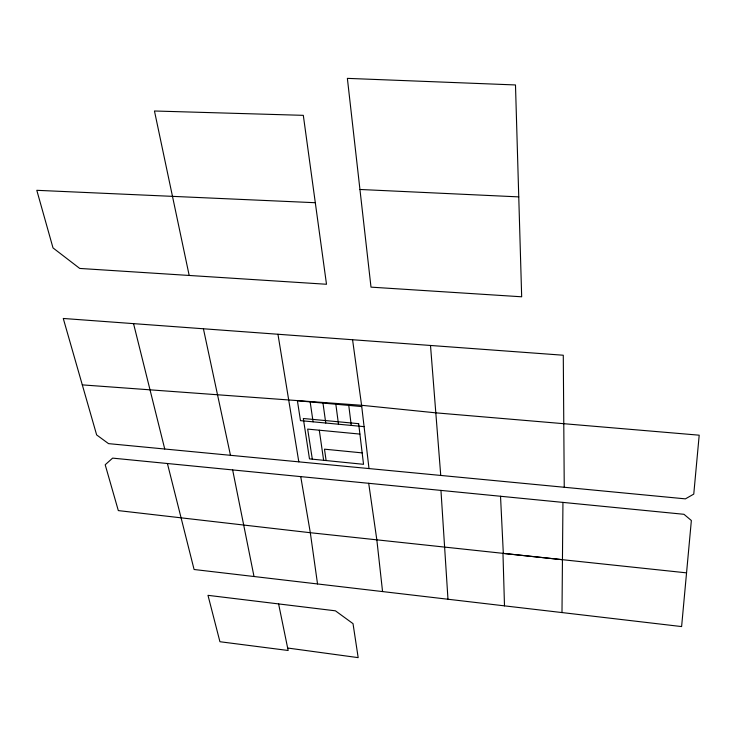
<?xml version="1.0" encoding="UTF-8"?>
<svg xmlns="http://www.w3.org/2000/svg" width="736" height="736" viewBox="0 0 736 736"><rect width="100%" height="100%" fill="white"/><g stroke="black" fill="none" stroke-linecap="round" stroke-linejoin="round"><path stroke-width="1.1" d="M562.442 559.7L310.316 532.717L118.321 510.6L105.193 464.766L112.617 458.123L683.956 514.298L691.362 520.499L681.61 626.575L561.991 612.564L562.948 502.394M315.293 202.722L36.8 190.311L53.01 247.912L79.736 268.438L326.499 284.262L303.315 115.34L154.459 110.998L189.189 275.457M359.941 189.474L370.999 287.141L521.677 296.792L515.485 84.953L347.374 78.366L359.941 189.474L518.77 196.889M564.245 487.25L563.279 355.23L63.268 318.467L96.646 434.921L108.532 443.633L685.409 498.861L693.763 494.104L699.2 435.188L435.62 412.822L361.588 405.288L82.303 384.882M361.744 406.576L297.408 400.743L300.481 420.642L364.09 426.632M359.904 434.084L307.657 429.097L312.322 459.163M362.167 452.888L324.484 449.172L326.112 460.552M686.55 572.856L502.973 553.389L504.491 605.857L561.991 612.564M504.491 605.857L194.083 569.498L167.412 463.505M287.675 648.03L358.174 657.634L353.022 623.65L335.432 610.825L207.984 595.332L219.926 641.728L288.162 650.486L278.604 603.916M133.547 323.628L164.744 449.015M203.412 328.753L230.46 455.28M254.012 576.49L232.64 469.908M300.73 476.588L310.316 532.717L317.529 583.933M277.96 334.273L298.807 461.84M310.16 401.902L313.094 421.829M368.699 483.294L376.86 540.058L382.554 591.542M319.295 430.21L323.628 460.304M322.966 403.061L325.763 423.025M352.572 339.747L361.588 405.288L369.003 468.565M335.837 404.23L338.477 424.221M348.763 405.398L351.256 425.417M440.744 475.428L430.505 345.469M440.956 490.388L447.976 599.224M500.526 496.239L503.314 553.444M358.653 423.678L303.315 418.499L309.479 458.878L363.538 464.315L358.653 423.678"/></g></svg>
